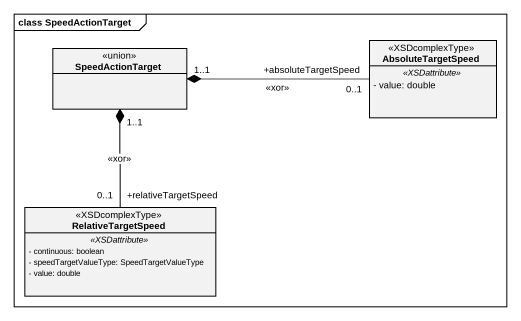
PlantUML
@startuml
mainframe class SpeedActionTarget
hide circle
hide empty members
skinparam classAttributeIconSize 0
class AbsoluteTargetSpeed <<XSDcomplexType>> {
  .. <<XSDattribute>> ..
  - value: double
}
class SpeedActionTarget <<union>>
class RelativeTargetSpeed <<XSDcomplexType>> {
  .. <<XSDattribute>> ..
  - continuous: boolean
  - speedTargetValueType: SpeedTargetValueType
  - value: double
}
SpeedActionTarget "1..1" *-right- "+absoluteTargetSpeed\n0..1" AbsoluteTargetSpeed : <<xor>>
SpeedActionTarget "1..1" *-- "+relativeTargetSpeed\n0..1" RelativeTargetSpeed : <<xor>>
@enduml
